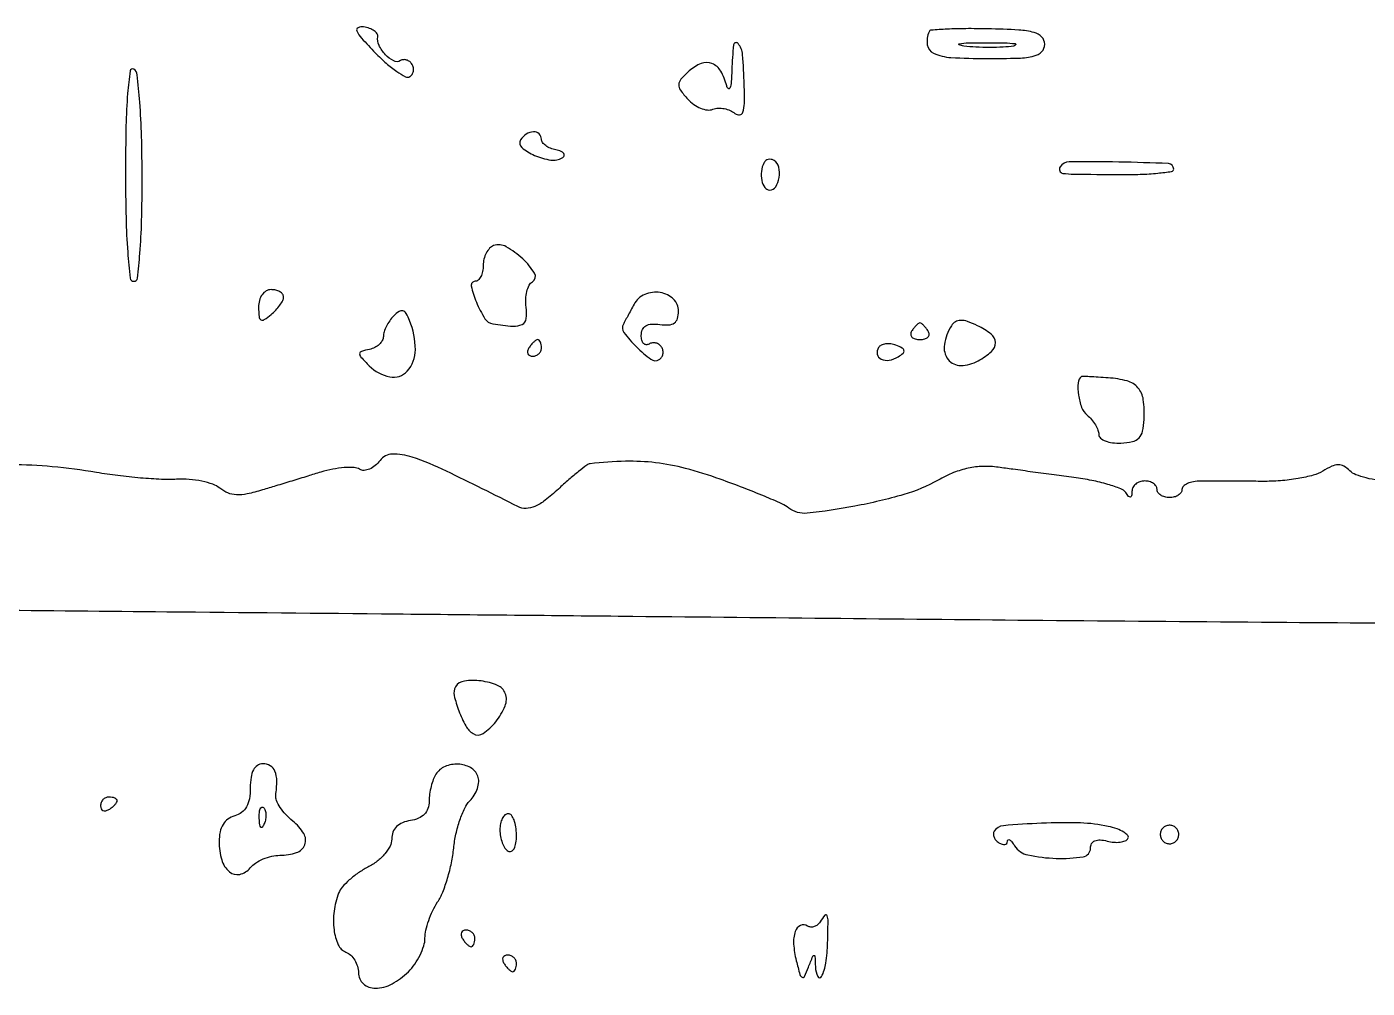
# Model space of a CAD drawing. Extents: x 0 to 5034, y 0 to 2560.
# Drawn here: x 3428.1 to 3589.3, y 1291 to 1406.6 of the extents above; entities that cross this region are included whole.
import ezdxf

# ---------------------------------------------------------------- set-up
doc = ezdxf.new("R2010")
doc.units = 0

msp = doc.modelspace()

# ---------------------------------------------------------------- linework, layer by layer
for points in [[(3470.029737, 1403.469319, 0.019572), (3471.351514, 1402.208297, 0.029648), (3472.603295, 1401.229818, 0.029414), (3473.656716, 1400.590646, 0.266058), (3474.174764, 1400.60801, 0.109628), (3474.457152, 1400.882908, 0.099853), (3474.608663, 1401.260698, 0.095137), (3474.60556, 1401.683498, 0.08937), (3474.447214, 1402.08541, 0.085001), (3474.161721, 1402.408845, 0.093495), (3473.793599, 1402.605948, 0.100415), (3473.401046, 1402.64731, 0.115103), (3473.044209, 1402.527322, -0.263548), (3472.236133, 1402.496442, -0.08478), (3471.242831, 1403.245829, -0.076976), (3470.47514, 1404.363985, -0.158398), (3470.335037, 1405.404671, 0.199933), (3470.255306, 1405.771012, 0.08991), (3469.89967, 1406.124592, 0.067958), (3469.328279, 1406.413011, 0.046538), (3468.621285, 1406.585078, 0.143345), (3467.959229, 1406.492441, 0.414442), (3467.811665, 1406.10187, 0.077834), (3468.386455, 1405.224373, 0.008629)], [(3536.58889, 1406, 0.142704), (3536.387311, 1404.442406, 0.249951), (3537.148608, 1403.429784, 0.094645), (3539.231605, 1402.903346, 0.014706), (3543.5, 1402.777778, 0.007496), (3547.363986, 1402.835709, 0.052558), (3549.228504, 1403.088963, 0.141697), (3550.146873, 1403.616667, 0.194326), (3550.5, 1404.490951, 0.192961), (3550.14918, 1405.366147, 0.136563), (3549.229353, 1405.913621, 0.052915), (3547.382432, 1406.211104, 0.008091), (3543.653755, 1406.352062, 0.006897), (3541.013633, 1406.372687, 0.010953), (3538.754375, 1406.309668, 0.005058), (3536.867459, 1406.196491, 0.279068)], [(3512.883999, 1401.416667, -0.011447), (3512.808911, 1399.987794, -0.058923), (3512.657037, 1399.21111, -0.550296), (3512.467196, 1399.161858, -0.144409), (3512.268316, 1399.5, 0.069608), (3511.553381, 1401.270304, 0.169142), (3510.502042, 1402.179224, 0.190386), (3509.20621, 1402.181155, 0.090442), (3507.764744, 1401.287096, 0.026074), (3506.773783, 1400.291563, 0.171172), (3506.508954, 1399.650764, 0.172291), (3506.705591, 1398.987924, 0.026492), (3507.585861, 1397.905125, 0.055077), (3508.304051, 1397.2686, 0.057478), (3509.134076, 1396.814816, 0.063973), (3509.945952, 1396.600827, 0.124728), (3510.606691, 1396.679315, -0.080671), (3511.24107, 1396.81149, -0.056202), (3511.97215, 1396.761799, -0.055531), (3512.684199, 1396.548463, -0.072957), (3513.262735, 1396.195585, 0.19598), (3513.826524, 1396.017283, 0.302416), (3514.213866, 1396.322957, 0.075024), (3514.392424, 1397.391392, 0.010689), (3514.380042, 1399.620334, 0.013987), (3514.180096, 1403.25841, 0.154094), (3513.63357, 1404.593067, 0.659745), (3513.101612, 1404.434302, 0.021193)], [(3546.767909, 1404.285474, -0.024559), (3545.487453, 1404.154945, -0.012695), (3543.878422, 1404.111345, -0.01259), (3542.218327, 1404.150328, -0.018638), (3540.767909, 1404.275269, -0.069146), (3540.205163, 1404.425738, -0.756877), (3540.222448, 1404.564056, -0.031761), (3541.352754, 1404.662864, -0.005499), (3543.5, 1404.690131, -0.005888), (3545.655786, 1404.668409, -0.025342), (3546.934948, 1404.575472, -0.556092), (3547.000181, 1404.434198, -0.212532)], [(3440, 1389.059017, 0.005863), (3440.06372, 1383.624877, 0.013245), (3440.269144, 1379.514754, 0.008243), (3440.559897, 1376.394411, 0.382523), (3441, 1376, 0.380679), (3441.437802, 1376.389814, 0.008908), (3441.729905, 1379.360246, 0.013847), (3441.935948, 1383.280212, 0.006205), (3442, 1388.440983, 0.006885), (3441.931249, 1393.433374, 0.012222), (3441.717486, 1397.541815, 0.007213), (3441.417364, 1400.836138, 0.23202), (3441, 1401.5, 0.542764), (3440.548059, 1401.286701, 0.013771), (3440.257312, 1398.59876, 0.014814), (3440.058896, 1394.679446, 0.005239)], [(3487.494772, 1392.991541, 0.373078), (3487.642167, 1392.081639, 0.072808), (3489.176803, 1391.139325, 0.062109), (3491.133269, 1390.574076, 0.177917), (3492.5, 1390.843952, 0.154231), (3492.726892, 1391.103879, 0.275915), (3492.692188, 1391.376015, 0.135398), (3492.355443, 1391.624837, 0.04292), (3491.75, 1391.799863, -0.048222), (3491.080478, 1392.001114, -0.060249), (3490.514062, 1392.316991, -0.072273), (3490.128774, 1392.693118, -0.164751), (3490, 1393.073324, 0.209287), (3489.717123, 1393.719534, 0.197041), (3489.040525, 1393.97148, 0.138645), (3488.179775, 1393.697497, 0.108807)], [(3516.754232, 1390.266312, 0.084697), (3516.436116, 1389.221291, 0.082939), (3516.479003, 1388.121909, 0.104464), (3516.84371, 1387.288862, 0.234312), (3517.437328, 1386.972506, 0.26629), (3518.162879, 1387.360605, 0.1021), (3518.575922, 1388.472687, 0.093314), (3518.533019, 1389.735512, 0.201974), (3517.980032, 1390.512341, 0.086456), (3517.629461, 1390.652808, 0.102024), (3517.272696, 1390.654687, 0.11056), (3516.965717, 1390.518222, 0.11748)], [(3552.344738, 1389.75, 0.243578), (3552.30826, 1389.264511, 0.266162), (3552.682283, 1388.981545, 0.028863), (3553.99526, 1388.889874, 0.000862), (3559.5, 1388.833333, 0.010313), (3561.992205, 1388.863436, 0.017076), (3564.090768, 1389.003937, 0.011134), (3565.756836, 1389.210355, 0.372009), (3566.000486, 1389.492126, 0.402119), (3565.364302, 1390.156159, 0.005817), (3559.392897, 1390.338435, 0.006558), (3553.451088, 1390.372699, 0.258167)], [(3484.25, 1380.289386, 0.117842), (3483.771781, 1379.973031, 0.06682), (3483.367188, 1379.404278, 0.06085), (3483.093159, 1378.683535, 0.060517), (3483, 1377.916667, -0.049082), (3482.927825, 1377.18319, -0.069081), (3482.712548, 1376.563021, -0.08926), (3482.395068, 1376.145486, -0.187824), (3482.021439, 1376, 0.478841), (3481.571722, 1375.441184, 0.045002), (3482.181498, 1373.507383, 0.03828), (3483.200413, 1371.511026, 0.222185), (3484.160515, 1370.875, 0.017789), (3486.577938, 1370.602524, 0.137023), (3487.685057, 1370.821981, 0.248804), (3488.172936, 1371.51257, 0.067066), (3488.163811, 1372.898661, -0.045617), (3488.116427, 1373.858128, -0.050603), (3488.248589, 1374.776392, -0.057038), (3488.527924, 1375.522997, -0.137164), (3488.924514, 1375.953347, 0.411794), (3489.169373, 1376.971741, 0.069521), (3487.769086, 1378.688814, 0.057653), (3485.759079, 1380.162584, 0.220296)], [(3456, 1372.877555, 0.02153), (3456.04858, 1371.749908, 0.243483), (3456.280049, 1371.38379, 0.285199), (3456.682027, 1371.394365, 0.027702), (3457.5, 1372, 0.031583), (3458.074049, 1372.54111, 0.034151), (3458.559375, 1373.136985, 0.036411), (3458.899069, 1373.700558, 0.117955), (3459, 1374.122445, 0.167044), (3458.884944, 1374.457225, 0.095133), (3458.559375, 1374.742218, 0.075975), (3458.073753, 1374.93488, 0.056567), (3457.5, 1375, 0.132926), (3456.911399, 1374.840705, 0.107148), (3456.426683, 1374.396259, 0.089651), (3456.108268, 1373.713548, 0.064485)], [(3501.128035, 1373.239235, -0.000137), (3500.746108, 1372.526066, -0.000141), (3500.368245, 1371.821428, -0.000136), (3500.04077, 1371.211566, -0.000612), (3499.848612, 1370.854988, 0.292048), (3499.922503, 1369.841687, 0.037235), (3501.42499, 1368.113048, 0.037262), (3503.161575, 1366.631388, 0.305351), (3504.149959, 1366.59268, 0.106486), (3504.441894, 1366.873361, 0.099404), (3504.601377, 1367.256195, 0.096028), (3504.603547, 1367.682315, 0.092059), (3504.447214, 1368.08541, 0.097277), (3504.152776, 1368.403043, 0.097513), (3503.760315, 1368.585377, 0.098348), (3503.330874, 1368.604475, 0.100828), (3502.930902, 1368.457295, -0.162141), (3502.578145, 1368.373921, -0.190874), (3502.273452, 1368.527395, -0.124527), (3502.067403, 1368.923948, -0.057922), (3502, 1369.503841, -0.102629), (3502.144202, 1370.198979, -0.1595), (3502.546909, 1370.653141, -0.120709), (3503.236919, 1370.858136, -0.046874), (3504.239054, 1370.812858, 0.047068), (3505.299324, 1370.765367, 0.142232), (3505.97614, 1370.998611, 0.167383), (3506.357768, 1371.527937, 0.071926), (3506.489054, 1372.400351, 0.205199), (3505.870899, 1373.86643, 0.154148), (3504.285391, 1374.654157, 0.140478), (3502.420025, 1374.42183, 0.17072)], [(3472.227328, 1371.827328, 0.04382), (3471.757631, 1371.267203, 0.036635), (3471.360528, 1370.600192, 0.038128), (3471.087598, 1369.931533, 0.077986), (3471, 1369.373324, -0.12636), (3470.87339, 1368.880336, -0.080782), (3470.506913, 1368.412008, -0.07216), (3469.963045, 1368.038713, -0.06689), (3469.321407, 1367.823324, 0.026578), (3468.358779, 1367.584251, 0.327332), (3468.145463, 1367.298667, 0.190358), (3468.307299, 1366.878115, 0.01046), (3469.303817, 1365.839019, 0.14661), (3471.770871, 1364.509636, 0.267438), (3473.875992, 1365.206185, 0.187035), (3474.842395, 1367.78295, 0.091597), (3474.157043, 1371.277328, 0.036244), (3473.745703, 1372.131458, 0.1954), (3473.347728, 1372.442624, 0.222198), (3472.880056, 1372.367326, 0.047152)], [(3539.278793, 1370.655597, 0.100272), (3538.435109, 1368.406738, 0.205695), (3538.886104, 1366.615829, 0.238004), (3540.408699, 1365.878345, 0.123588), (3542.5, 1366.439573, 0.053795), (3544.100564, 1367.571633, 0.22), (3544.567895, 1368.633457, 0.225382), (3544.05761, 1369.658636, 0.056223), (3542.421784, 1370.668931, 0.025156), (3541.208327, 1371.168628, 0.086358), (3540.371203, 1371.310643, 0.138581), (3539.760153, 1371.135164, 0.114737)], [(3534.5, 1370, 0.146489), (3534.397987, 1369.620597, 0.191582), (3534.538811, 1369.29375, 0.134005), (3534.925364, 1369.072951, 0.063222), (3535.5, 1369, 0.063222), (3536.074636, 1369.072951, 0.134005), (3536.461189, 1369.29375, 0.191582), (3536.602013, 1369.620597, 0.146489), (3536.5, 1370, 0.025622), (3536.235369, 1370.382847, 0.032351), (3535.951311, 1370.70625, 0.033983), (3535.686704, 1370.937141, 0.163822), (3535.5, 1371, 0.163822), (3535.313296, 1370.937141, 0.033983), (3535.048689, 1370.70625, 0.032351), (3534.764631, 1370.382847, 0.025622)], [(3488.5, 1368, 0.082592), (3488.343488, 1367.6179, 0.161196), (3488.3746, 1367.29375, 0.182303), (3488.586039, 1367.078288, 0.108972), (3488.940983, 1367, 0.093332), (3489.345238, 1367.076123, 0.09642), (3489.688914, 1367.29375, 0.099167), (3489.918938, 1367.618444, 0.105053), (3490, 1368, 0.042167), (3489.967655, 1368.382849, 0.061769), (3489.870461, 1368.70625, 0.081139), (3489.727648, 1368.92554, 0.210953), (3489.559017, 1369, 0.151918), (3489.34829, 1368.934461, 0.038439), (3489.066025, 1368.70625, 0.035638), (3488.768994, 1368.382774, 0.029505)], [(3530.515713, 1368.025424, 0.191013), (3530.37394, 1367.228674, 0.23802), (3530.834197, 1366.646206, 0.152732), (3531.803525, 1366.517896, 0.095806), (3532.881592, 1366.92682, 0.03936), (3533.466726, 1367.355474, 0.268353), (3533.580022, 1367.680389, 0.227867), (3533.35823, 1367.9802, 0.029854), (3532.615871, 1368.317163, 0.058511), (3531.981629, 1368.478786, 0.067768), (3531.358823, 1368.477104, 0.078711), (3530.841624, 1368.319872, 0.142196)], [(3554.923489, 1364.557309, 0.216912), (3554.504223, 1363.791142, 0.054385), (3554.555559, 1362.331624, 0.054112), (3554.939089, 1360.841673, 0.130232), (3555.594896, 1359.921243, -0.043718), (3556.132521, 1359.38928, -0.040028), (3556.587251, 1358.756743, -0.042427), (3556.900134, 1358.122808, -0.093692), (3557, 1357.594534, 0.218832), (3557.199876, 1357.159716, 0.084171), (3557.783226, 1356.809162, 0.062716), (3558.645371, 1356.590958, 0.041616), (3559.666303, 1356.550676, 0.043786), (3561.043395, 1356.732482, 0.144319), (3561.83657, 1357.171412, 0.142456), (3562.270726, 1357.974332, 0.042259), (3562.451044, 1359.372976, 0.043434), (3562.347327, 1361.779798, 0.14597), (3561.71143, 1363.204621, 0.151339), (3560.415353, 1364.018522, 0.04784), (3558.135203, 1364.397563, 0.00186), (3556.927755, 1364.476645, 0.002996), (3555.898491, 1364.534024, 0.000552), (3554.991377, 1364.578138, 0.174327)], [(3479.67643, 1327.25, 0.189613), (3479.512885, 1326.219349, 0.035777), (3480.066319, 1324.357497, 0.037656), (3480.905149, 1322.555797, 0.127233), (3481.796276, 1321.625909, 0.296834), (3482.997694, 1321.654176, 0.074408), (3484.504606, 1323.055661, 0.06886), (3485.628702, 1324.949847, 0.193484), (3485.652666, 1326.462755, 0.205397), (3484.714752, 1327.426982, 0.065869), (3482.743552, 1327.956694, 0.066648), (3480.7325, 1327.952421, 0.229777)], [(3455, 1315.116631, -0.041906), (3454.88904, 1313.795029, -0.085139), (3454.544917, 1312.814081, -0.106307), (3453.957159, 1312.1427, -0.096326), (3453.125, 1311.742939, 0.094082), (3452.31892, 1311.360109, 0.099206), (3451.726772, 1310.714237, 0.08514), (3451.368874, 1309.803393, 0.051176), (3451.25, 1308.645012, 0.070125), (3451.560357, 1306.443017, 0.148477), (3452.488199, 1305.010768, 0.236875), (3453.733709, 1304.711276, 0.163656), (3454.989766, 1305.487669, -0.075074), (3455.639433, 1306.066972, -0.044531), (3456.557268, 1306.555753, -0.043445), (3457.583592, 1306.888476, -0.056726), (3458.563428, 1307, 0.079761), (3460.567564, 1307.321752, 0.227332), (3461.560162, 1308.275495, 0.23333), (3461.424565, 1309.624699, 0.083069), (3460.104775, 1311.116242, -0.036056), (3459.270505, 1311.897723, -0.040532), (3458.592296, 1312.762695, -0.044511), (3458.149661, 1313.582696, -0.135472), (3458.064149, 1314.204289, 0.031657), (3458.185565, 1315.953497, 0.099549), (3457.961567, 1317.103113, 0.163283), (3457.39531, 1317.755828, 0.133916), (3456.5, 1318, 0.149326), (3455.856873, 1317.803548, 0.125192), (3455.380056, 1317.269439, 0.083999), (3455.090948, 1316.373356, 0.036137)], [(3477.309017, 1316.75, 0.055585), (3476.998472, 1316.128461, 0.02709), (3476.737649, 1315.279687, 0.026479), (3476.559285, 1314.357353, 0.034533), (3476.5, 1313.5, -0.082847), (3476.352757, 1312.617458, -0.110331), (3475.928806, 1311.926605, -0.102222), (3475.222385, 1311.446544, -0.0631), (3474.25, 1311.180449, 0.063254), (3473.297894, 1310.919589, 0.096775), (3472.587252, 1310.447155, 0.106827), (3472.152418, 1309.780975, 0.091616), (3472, 1308.956129, -0.117854), (3471.795914, 1308.102315, -0.058637), (3471.176766, 1307.170342, -0.051984), (3470.250421, 1306.283898, -0.045598), (3469.121181, 1305.562665, 0.031768), (3467.973664, 1304.873617, 0.030455), (3466.905544, 1304.03576, 0.031905), (3466.057475, 1303.180109, 0.087914), (3465.621181, 1302.455198, 0.060124), (3465.072093, 1300.271157, 0.062447), (3465.068825, 1298.047788, 0.073187), (3465.564544, 1296.25226, 0.199823), (3466.5, 1295.361626, -0.098143), (3467.073537, 1295.000393, -0.066864), (3467.559375, 1294.399034, -0.064008), (3467.887915, 1293.659707, -0.07271), (3468, 1292.893011, 0.213211), (3468.596268, 1291.558272, 0.189305), (3470.030328, 1291.024452, 0.118641), (3472.037475, 1291.545538, 0.073937), (3474, 1293, 0.044533), (3474.765409, 1293.915411, 0.036824), (3475.4125, 1295.010335, 0.038263), (3475.857006, 1296.111499, 0.076946), (3476, 1297.035183, -0.05671), (3476.107583, 1297.980658, -0.027309), (3476.446509, 1299.15399, -0.026663), (3476.938068, 1300.352831, -0.034415), (3477.52003, 1301.390226, 0.050627), (3478.132993, 1302.570867, 0.021846), (3478.714806, 1304.247453, 0.021349), (3479.183348, 1306.100625, 0.026454), (3479.452839, 1307.85928, -0.029258), (3479.723146, 1309.559578, -0.028233), (3480.192245, 1311.23753, -0.02942), (3480.775205, 1312.664327, -0.084877), (3481.390319, 1313.533176, 0.061206), (3481.931328, 1314.225759, 0.05774), (3482.301318, 1315.042121, 0.06211), (3482.454103, 1315.853538, 0.107527), (3482.350522, 1316.528939, 0.17603), (3481.47669, 1317.535564, 0.116419), (3479.988026, 1317.956577, 0.11108), (3478.411357, 1317.673851, 0.150546)], [(3437, 1312.940983, 0.108972), (3437.078288, 1312.586039, 0.182303), (3437.29375, 1312.3746, 0.161196), (3437.6179, 1312.343488, 0.082592), (3438, 1312.5, 0.029505), (3438.382774, 1312.768994, 0.035638), (3438.70625, 1313.066025, 0.038439), (3438.934461, 1313.34829, 0.151918), (3439, 1313.559017, 0.210953), (3438.92554, 1313.727648, 0.081139), (3438.70625, 1313.870461, 0.061769), (3438.382849, 1313.967655, 0.042167), (3438, 1314, 0.105053), (3437.618444, 1313.918938, 0.099167), (3437.29375, 1313.688914, 0.09642), (3437.076123, 1313.345238, 0.093332)], [(3456.683114, 1310.8125, -0.054073), (3456.461564, 1310.395823, -0.470617), (3456.279315, 1310.37858, -0.168741), (3456.137993, 1310.670344, -0.018894), (3456.078947, 1311.416667, -0.028489), (3456.089945, 1312.112848, -0.077125), (3456.200665, 1312.592839, -0.208169), (3456.385309, 1312.77538, -0.296942), (3456.604167, 1312.729167, -0.126455), (3456.797407, 1312.402231, -0.060344), (3456.876576, 1311.916927, -0.05415), (3456.839148, 1311.359369, -0.051402)], [(3485, 1310.059017, 0.046881), (3485.074077, 1309.270704, 0.046318), (3485.29375, 1308.50665, 0.050262), (3485.616444, 1307.876024, 0.111412), (3486, 1307.5, 0.253782), (3486.384801, 1307.478234, 0.1651), (3486.712684, 1307.794783, 0.083483), (3486.931329, 1308.479336, 0.035659), (3487, 1309.440983, 0.037227), (3486.926934, 1310.420991, 0.055981), (3486.70625, 1311.248289, 0.073461), (3486.383082, 1311.813779, 0.230178), (3486, 1312, 0.186414), (3485.618213, 1311.852535, 0.089706), (3485.29375, 1311.429836, 0.069539), (3485.073784, 1310.801778, 0.049547)], [(3544.430763, 1309.887972, 0.134503), (3544.332386, 1309.553639, 0.100432), (3544.402038, 1309.173934, 0.087128), (3544.630118, 1308.806419, 0.072119), (3544.983688, 1308.510081, 0.058885), (3545.374194, 1308.328171, 0.123598), (3545.705957, 1308.304124, 0.186429), (3545.92539, 1308.436321, 0.161643), (3546.015313, 1308.690983, -0.236987), (3546.104632, 1308.860756, -0.302712), (3546.277004, 1308.866483, -0.087326), (3546.554124, 1308.619038, -0.025716), (3546.884673, 1308.152362, 0.202038), (3548.485277, 1307.040257, 0.044325), (3551.884059, 1306.630685, 0.045933), (3555.10747, 1306.825836, 0.370378), (3556.00044, 1307.866631, -0.129156), (3556.141389, 1308.403885, -0.16595), (3556.520131, 1308.741763, -0.11629), (3557.145901, 1308.847889, -0.048095), (3557.999004, 1308.710511, 0.042075), (3558.801567, 1308.571359, 0.051892), (3559.560532, 1308.583588, 0.060783), (3560.16951, 1308.733403, 0.165123), (3560.50773, 1309.012508, 0.320474), (3560.48348, 1309.375593, 0.083811), (3560.017152, 1309.781803, 0.053913), (3559.195757, 1310.170161, 0.02944), (3558.121897, 1310.473227, 0.046685), (3554.787289, 1310.885135, 0.018083), (3550.127965, 1310.85457, 0.01045), (3545.527123, 1310.56147, 0.237496)], [(3564.552786, 1310.08541, 0.099038), (3564.401684, 1309.679226, 0.097945), (3564.417584, 1309.244476, 0.097945), (3564.597789, 1308.848514, 0.099038), (3564.91459, 1308.552786, 0.099038), (3565.320774, 1308.401684, 0.097945), (3565.755524, 1308.417584, 0.097945), (3566.151486, 1308.597789, 0.099038), (3566.447214, 1308.91459, 0.099038), (3566.598316, 1309.320774, 0.097945), (3566.582416, 1309.755524, 0.097945), (3566.402211, 1310.151486, 0.099038), (3566.08541, 1310.447214, 0.099038), (3565.679226, 1310.598316, 0.097945), (3565.244476, 1310.582416, 0.097945), (3564.848514, 1310.402211, 0.099038)], [(3523.489919, 1298.983688, -0.08344), (3523.184813, 1298.635866, -0.092847), (3522.793158, 1298.422376, -0.100558), (3522.376993, 1298.374953, -0.117181), (3522, 1298.5, 0.252075), (3521.131596, 1298.551917, 0.207752), (3520.506639, 1297.849308, 0.096779), (3520.315827, 1296.322621, 0.044351), (3520.631411, 1294.33244, 0.006719), (3521.072439, 1292.670177, 0.202438), (3521.336191, 1292.338805, 0.431623), (3521.615681, 1292.430147, 0.016822), (3522.09172, 1293.536451, -0.002543), (3522.617861, 1294.862223, -0.290813), (3522.763568, 1294.966664, -0.415871), (3522.873892, 1294.867468, -0.003395), (3522.929715, 1293.583333, 0.101369), (3523.212928, 1292.419483, 0.624091), (3523.669663, 1292.413017, 0.081184), (3524.187197, 1294.045223, 0.029119), (3524.39939, 1296.483321, 0.003527), (3524.454782, 1299.054796, 0.091086), (3524.339412, 1299.738417, 0.576642), (3524.071276, 1299.786048, 0.036739)], [(3480.5, 1297, 0.029505), (3480.768994, 1296.617226, 0.035638), (3481.066025, 1296.29375, 0.038439), (3481.34829, 1296.065539, 0.151918), (3481.559017, 1296, 0.210953), (3481.727648, 1296.07446, 0.081139), (3481.870461, 1296.29375, 0.061769), (3481.967655, 1296.617151, 0.042167), (3482, 1297, 0.105053), (3481.918938, 1297.381556, 0.099167), (3481.688914, 1297.70625, 0.09642), (3481.345238, 1297.923877, 0.093332), (3480.940983, 1298, 0.108972), (3480.586039, 1297.921712, 0.182303), (3480.3746, 1297.70625, 0.161196), (3480.343488, 1297.3821, 0.082592)], [(3485.5, 1294, 0.029505), (3485.768994, 1293.617226, 0.035638), (3486.066025, 1293.29375, 0.038439), (3486.34829, 1293.065539, 0.151918), (3486.559017, 1293, 0.210953), (3486.727648, 1293.07446, 0.081139), (3486.870461, 1293.29375, 0.061769), (3486.967655, 1293.617151, 0.042167), (3487, 1294, 0.105053), (3486.918938, 1294.381556, 0.099167), (3486.688914, 1294.70625, 0.09642), (3486.345238, 1294.923877, 0.093332), (3485.940983, 1295, 0.108972), (3485.586039, 1294.921712, 0.182303), (3485.3746, 1294.70625, 0.161196), (3485.343488, 1294.3821, 0.082592)]]:
    msp.add_lwpolyline(points, format="xyb", close=True)
for points in [[(3423.228771, 1336.488521, -0.000106), (3444.982824, 1336.286604, -0.000053), (3472.504701, 1336.022412, -0.000053), (3500.99459, 1335.742922, -0.000077), (3526, 1335.491113, 0.000338), (3550.289342, 1335.259177, 0.000267), (3576.563002, 1335.040108, 0.00027), (3600.951295, 1334.862973, 0.000672)], [(3590.603995, 1352.09028, -0.030951), (3589.131939, 1352.359832, -0.032558), (3587.896655, 1352.752916, -0.103422), (3587.175041, 1353.224959, 0.067317), (3586.464969, 1353.765843, 0.133494), (3585.784524, 1353.940399, 0.104515), (3584.996364, 1353.762018, 0.03186), (3583.913918, 1353.178314, -0.075115), (3582.786335, 1352.690511, -0.022497), (3580.951644, 1352.293008, -0.022002), (3578.824766, 1352.027097, -0.022193), (3576.688877, 1351.950165, 0.000458), (3574.537276, 1351.966212, 0.000444), (3572.363295, 1351.978502, 0.000438), (3570.450796, 1351.985939, 0.001643), (3569.25, 1351.985609, 0.042009), (3568.388588, 1351.910018, 0.061463), (3567.660937, 1351.689491, 0.080618), (3567.167321, 1351.367548, 0.211047), (3567, 1350.988798, -0.149771), (3566.884455, 1350.61171, -0.098648), (3566.559375, 1350.29046, -0.081882), (3566.073483, 1350.073814, -0.064092), (3565.5, 1350, -0.064853), (3564.926543, 1350.074694, -0.082425), (3564.440625, 1350.29375, -0.098894), (3564.115568, 1350.618646, -0.148195), (3564, 1351, 0.148195), (3563.884432, 1351.381354, 0.098894), (3563.559375, 1351.70625, 0.082425), (3563.073457, 1351.925306, 0.064853), (3562.5, 1352, 0.081749), (3561.92593, 1351.905509, 0.09112), (3561.436127, 1351.632812, 0.099323), (3561.105752, 1351.226808, 0.118755), (3560.984687, 1350.75, -0.033273), (3560.943028, 1350.222231, -0.316056), (3560.795748, 1350.066506, -0.274065), (3560.57767, 1350.142173, -0.027953), (3560.234687, 1350.59717, 0.155416), (3559.646935, 1351.065107, 0.019954), (3558.100189, 1351.584763, 0.021771), (3556.159941, 1352.060977, 0.016561), (3554, 1352.418481, -0.000467), (3551.631603, 1352.73256, -0.000366), (3549.061917, 1353.077692, -0.00037), (3546.670943, 1353.402402, -0.000906), (3544.912907, 1353.645726, 0.04147), (3543.078857, 1353.749375, 0.045856), (3541.315194, 1353.540139, 0.043612), (3539.546089, 1352.998891, 0.031932), (3537.694356, 1352.109163, -0.057357), (3533.544921, 1350.368648, -0.024442), (3527.677134, 1348.971798, -0.018498), (3521.953702, 1348.11944, -0.196168), (3519.73029, 1348.750543, 0.060405), (3518.899658, 1349.252207, 0.006285), (3516.805148, 1350.162767, 0.007732), (3514.270551, 1351.181166, 0.006116), (3511.5, 1352.206214, 0.0205), (3507.311646, 1353.507038, 0.035369), (3503.729036, 1354.193936, 0.035864), (3500.120046, 1354.363779, 0.021788), (3495.855755, 1354.072334, 0.132763), (3495.467646, 1353.919209, 0.008053), (3494.468226, 1353.150134, 0.011572), (3493.299935, 1352.175785, 0.008272), (3492.036937, 1351.034504, -0.022109), (3490.448352, 1349.676926, -0.063085), (3489.201151, 1348.934503, -0.096776), (3488.147424, 1348.701101, -0.123872), (3487.181181, 1348.91865, 0.004058), (3478.567267, 1353.184566, 0.03219), (3474.451509, 1354.863651, 0.085375), (3472.068974, 1355.230218, 0.234604), (3470.600602, 1354.468468, -0.059329), (3470.018369, 1353.843347, -0.073941), (3469.344433, 1353.425715, -0.0888), (3468.686411, 1353.271626, -0.152789), (3468.145874, 1353.409845, 0.12698), (3467.474372, 1353.618276, 0.030726), (3466.301954, 1353.602948, 0.029564), (3464.916763, 1353.416754, 0.02563), (3463.49417, 1353.06262, 0.000064), (3461.899791, 1352.577526, 0.000037), (3459.984059, 1351.994235, 0.000037), (3458.063176, 1351.409065, 0.000063), (3456.451561, 1350.917756, -0.021903), (3454.630658, 1350.448474, -0.06224), (3453.32712, 1350.33857, -0.086059), (3452.29325, 1350.560987, -0.077436), (3451.351913, 1351.122902, 0.088824), (3450.503493, 1351.603664, 0.033475), (3449.18408, 1351.970858, 0.031869), (3447.661692, 1352.186623, 0.033548), (3446.150352, 1352.20174, -0.025639), (3444.336602, 1352.191215, -0.009731), (3441.809791, 1352.355497, -0.009608), (3439.064725, 1352.640908, -0.01159), (3436.5, 1353.018026, 0.019198), (3431.200309, 1353.715111, 0.024271), (3426.263007, 1353.931795, 0.019181)]]:
    msp.add_lwpolyline(points, format="xyb")

doc.saveas('drawing.dxf')
